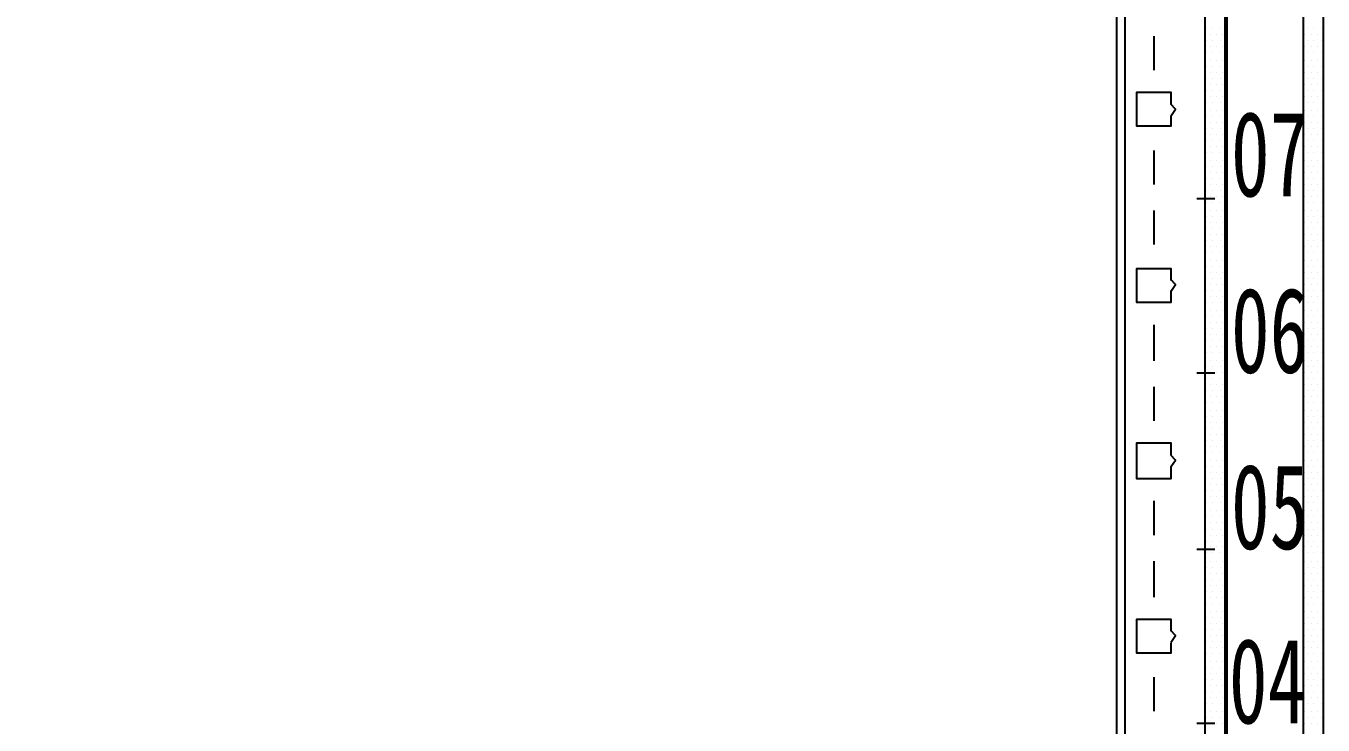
# Model space of a CAD drawing. Header units: metres. Extents: x 17 to 1264, y 17 to 859.
# Drawn here: x 401.2 to 494.5, y 182.6 to 232.9 of the extents above; entities that cross this region are included whole.
import ezdxf

# ---------------------------------------------------------------- set-up
doc = ezdxf.new("R2010")
doc.units = ezdxf.units.M
for name, color, linetype in [('LINES', 7, 'Continuous'), ('POLYLINES', 4, 'Continuous'), ('RECTS', 7, 'Continuous'), ('TEXTS', 3, 'Continuous')]:
    doc.layers.add(name, color=color, linetype=linetype)

msp = doc.modelspace()

# ---------------------------------------------------------------- linework, layer by layer
at = {"layer": 'LINES'}
for p, q in [((479.66, 144.86), (479.66, 740.16)), ((486.14, 232.7), (486.14, 232.7)), ((486.43, 232.27), (486.43, 232.27)), ((486.57, 232.7), (486.57, 232.7)), ((486.86, 232.27), (486.86, 232.27)), ((487.15, 232.7), (487.15, 232.7)), ((487.29, 232.27), (487.29, 232.27)), ((493.19, 232.27), (493.19, 232.27)), ((493.34, 232.7), (493.34, 232.7)), ((493.63, 232.27), (493.63, 232.27)), ((493.77, 232.7), (493.77, 232.7)), ((494.06, 232.27), (494.06, 232.27)), ((494.35, 232.7), (494.35, 232.7)), ((482.32, 232.13), (482.32, 229.68)), ((486.14, 231.84), (486.14, 231.84)), ((486.43, 231.41), (486.43, 231.41)), ((486.57, 231.84), (486.57, 231.84)), ((486.86, 231.41), (486.86, 231.41)), ((487.15, 231.84), (487.15, 231.84)), ((487.29, 231.41), (487.29, 231.41)), ((493.19, 231.41), (493.19, 231.41)), ((493.34, 231.84), (493.34, 231.84)), ((493.63, 231.41), (493.63, 231.41)), ((493.77, 231.84), (493.77, 231.84)), ((494.06, 231.41), (494.06, 231.41)), ((494.35, 231.84), (494.35, 231.84)), ((486.14, 230.98), (486.14, 230.98)), ((486.43, 230.4), (486.43, 230.4)), ((486.57, 230.98), (486.57, 230.98)), ((486.86, 230.4), (486.86, 230.4)), ((487.15, 230.98), (487.15, 230.98)), ((487.29, 230.4), (487.29, 230.4)), ((493.19, 230.4), (493.19, 230.4)), ((493.34, 230.98), (493.34, 230.98)), ((493.63, 230.4), (493.63, 230.4)), ((493.77, 230.98), (493.77, 230.98)), ((494.06, 230.4), (494.06, 230.4)), ((494.35, 230.98), (494.35, 230.98)), ((486.14, 229.97), (486.14, 229.97)), ((486.43, 229.54), (486.43, 229.54)), ((486.57, 229.97), (486.57, 229.97)), ((486.86, 229.54), (486.86, 229.54)), ((487.15, 229.97), (487.15, 229.97)), ((487.29, 229.54), (487.29, 229.54)), ((493.19, 229.54), (493.19, 229.54)), ((493.34, 229.97), (493.34, 229.97)), ((493.63, 229.54), (493.63, 229.54)), ((493.77, 229.97), (493.77, 229.97)), ((494.06, 229.54), (494.06, 229.54)), ((494.35, 229.97), (494.35, 229.97)), ((486.14, 229.1), (486.14, 229.1)), ((486.43, 228.67), (486.43, 228.67)), ((486.57, 229.1), (486.57, 229.1)), ((486.86, 228.67), (486.86, 228.67)), ((487.15, 229.1), (487.15, 229.1)), ((487.29, 228.67), (487.29, 228.67)), ((493.19, 228.67), (493.19, 228.67)), ((493.34, 229.1), (493.34, 229.1)), ((493.63, 228.67), (493.63, 228.67)), ((493.77, 229.1), (493.77, 229.1)), ((494.06, 228.67), (494.06, 228.67)), ((494.35, 229.1), (494.35, 229.1)), ((486.14, 228.24), (486.14, 228.24)), ((486.43, 227.81), (486.43, 227.81)), ((486.57, 228.24), (486.57, 228.24)), ((486.86, 227.81), (486.86, 227.81)), ((487.15, 228.24), (487.15, 228.24)), ((487.29, 227.81), (487.29, 227.81)), ((493.19, 227.81), (493.19, 227.81)), ((493.34, 228.24), (493.34, 228.24)), ((493.63, 227.81), (493.63, 227.81)), ((493.77, 228.24), (493.77, 228.24)), ((494.06, 227.81), (494.06, 227.81)), ((494.35, 228.24), (494.35, 228.24)), ((486.14, 227.38), (486.14, 227.38)), ((486.43, 226.8), (486.43, 226.8)), ((486.57, 227.38), (486.57, 227.38)), ((486.86, 226.8), (486.86, 226.8)), ((487.15, 227.38), (487.15, 227.38)), ((487.29, 226.8), (487.29, 226.8)), ((493.19, 226.8), (493.19, 226.8)), ((493.34, 227.38), (493.34, 227.38)), ((493.63, 226.8), (493.63, 226.8)), ((493.77, 227.38), (493.77, 227.38)), ((494.06, 226.8), (494.06, 226.8)), ((494.35, 227.38), (494.35, 227.38)), ((486.14, 226.37), (486.14, 226.37)), ((486.43, 225.94), (486.43, 225.94)), ((486.57, 226.37), (486.57, 226.37)), ((486.86, 225.94), (486.86, 225.94)), ((487.15, 226.37), (487.15, 226.37)), ((487.29, 225.94), (487.29, 225.94)), ((493.19, 225.94), (493.19, 225.94)), ((493.34, 226.37), (493.34, 226.37)), ((493.63, 225.94), (493.63, 225.94)), ((493.77, 226.37), (493.77, 226.37)), ((494.06, 225.94), (494.06, 225.94)), ((494.35, 226.37), (494.35, 226.37)), ((486.14, 225.5), (486.14, 225.5)), ((486.43, 225.07), (486.43, 225.07)), ((486.57, 225.5), (486.57, 225.5)), ((486.86, 225.07), (486.86, 225.07)), ((487.15, 225.5), (487.15, 225.5)), ((487.29, 225.07), (487.29, 225.07)), ((493.19, 225.07), (493.19, 225.07)), ((493.34, 225.5), (493.34, 225.5)), ((493.63, 225.07), (493.63, 225.07)), ((493.77, 225.5), (493.77, 225.5)), ((494.06, 225.07), (494.06, 225.07)), ((494.35, 225.5), (494.35, 225.5)), ((482.32, 223.92), (482.32, 221.47)), ((486.14, 224.64), (486.14, 224.64)), ((486.14, 223.78), (486.14, 223.78)), ((486.43, 224.21), (486.43, 224.21)), ((486.57, 224.64), (486.57, 224.64)), ((486.57, 223.78), (486.57, 223.78)), ((486.86, 224.21), (486.86, 224.21)), ((487.15, 224.64), (487.15, 224.64)), ((487.15, 223.78), (487.15, 223.78)), ((487.29, 224.21), (487.29, 224.21)), ((493.19, 224.21), (493.19, 224.21)), ((493.34, 224.64), (493.34, 224.64)), ((493.34, 223.78), (493.34, 223.78)), ((493.63, 224.21), (493.63, 224.21)), ((493.77, 224.64), (493.77, 224.64)), ((493.77, 223.78), (493.77, 223.78)), ((494.06, 224.21), (494.06, 224.21)), ((494.35, 224.64), (494.35, 224.64)), ((494.35, 223.78), (494.35, 223.78)), ((486.43, 223.2), (486.43, 223.2)), ((486.86, 223.2), (486.86, 223.2)), ((487.29, 223.2), (487.29, 223.2)), ((493.19, 223.2), (493.19, 223.2)), ((493.63, 223.2), (493.63, 223.2)), ((494.06, 223.2), (494.06, 223.2)), ((486.14, 222.77), (486.14, 222.77)), ((486.43, 222.34), (486.43, 222.34)), ((486.57, 222.77), (486.57, 222.77)), ((486.86, 222.34), (486.86, 222.34)), ((487.15, 222.77), (487.15, 222.77)), ((487.29, 222.34), (487.29, 222.34)), ((493.19, 222.34), (493.19, 222.34)), ((493.34, 222.77), (493.34, 222.77)), ((493.63, 222.34), (493.63, 222.34)), ((493.77, 222.77), (493.77, 222.77)), ((494.06, 222.34), (494.06, 222.34)), ((494.35, 222.77), (494.35, 222.77)), ((486.14, 221.9), (486.14, 221.9)), ((486.14, 221.04), (486.14, 221.04)), ((486.43, 221.47), (486.43, 221.47)), ((486.57, 221.9), (486.57, 221.9)), ((486.57, 221.04), (486.57, 221.04)), ((486.86, 221.47), (486.86, 221.47)), ((487.15, 221.9), (487.15, 221.9)), ((487.15, 221.04), (487.15, 221.04)), ((487.29, 221.47), (487.29, 221.47)), ((493.19, 221.47), (493.19, 221.47)), ((493.34, 221.9), (493.34, 221.9)), ((493.34, 221.04), (493.34, 221.04)), ((493.63, 221.47), (493.63, 221.47)), ((493.77, 221.9), (493.77, 221.9)), ((493.77, 221.04), (493.77, 221.04)), ((494.06, 221.47), (494.06, 221.47)), ((494.35, 221.9), (494.35, 221.9)), ((494.35, 221.04), (494.35, 221.04)), ((485.42, 220.46), (486.71, 220.46)), ((486.14, 220.18), (486.14, 220.18)), ((486.43, 220.61), (486.43, 220.61)), ((486.57, 220.18), (486.57, 220.18)), ((486.86, 220.61), (486.86, 220.61)), ((487.15, 220.18), (487.15, 220.18)), ((487.29, 220.61), (487.29, 220.61)), ((493.19, 220.61), (493.19, 220.61)), ((493.34, 220.18), (493.34, 220.18)), ((493.63, 220.61), (493.63, 220.61)), ((493.77, 220.18), (493.77, 220.18)), ((494.06, 220.61), (494.06, 220.61)), ((494.35, 220.18), (494.35, 220.18)), ((482.32, 219.6), (482.32, 217.15)), ((486.14, 219.17), (486.14, 219.17)), ((486.43, 219.6), (486.43, 219.6)), ((486.57, 219.17), (486.57, 219.17)), ((486.86, 219.6), (486.86, 219.6)), ((487.15, 219.17), (487.15, 219.17)), ((487.29, 219.6), (487.29, 219.6)), ((493.19, 219.6), (493.19, 219.6)), ((493.34, 219.17), (493.34, 219.17)), ((493.63, 219.6), (493.63, 219.6)), ((493.77, 219.17), (493.77, 219.17)), ((494.06, 219.6), (494.06, 219.6)), ((494.35, 219.17), (494.35, 219.17)), ((486.14, 218.3), (486.14, 218.3)), ((486.43, 218.74), (486.43, 218.74)), ((486.57, 218.3), (486.57, 218.3)), ((486.86, 218.74), (486.86, 218.74)), ((487.15, 218.3), (487.15, 218.3)), ((487.29, 218.74), (487.29, 218.74)), ((493.19, 218.74), (493.19, 218.74)), ((493.34, 218.3), (493.34, 218.3)), ((493.63, 218.74), (493.63, 218.74)), ((493.77, 218.3), (493.77, 218.3)), ((494.06, 218.74), (494.06, 218.74)), ((494.35, 218.3), (494.35, 218.3)), ((486.14, 217.44), (486.14, 217.44)), ((486.43, 217.87), (486.43, 217.87)), ((486.57, 217.44), (486.57, 217.44)), ((486.86, 217.87), (486.86, 217.87)), ((487.15, 217.44), (487.15, 217.44)), ((487.29, 217.87), (487.29, 217.87)), ((493.19, 217.87), (493.19, 217.87)), ((493.34, 217.44), (493.34, 217.44)), ((493.63, 217.87), (493.63, 217.87)), ((493.77, 217.44), (493.77, 217.44)), ((494.06, 217.87), (494.06, 217.87)), ((494.35, 217.44), (494.35, 217.44)), ((486.14, 216.58), (486.14, 216.58)), ((486.43, 217.01), (486.43, 217.01)), ((486.57, 216.58), (486.57, 216.58)), ((486.86, 217.01), (486.86, 217.01)), ((487.15, 216.58), (487.15, 216.58)), ((487.29, 217.01), (487.29, 217.01)), ((493.19, 217.01), (493.19, 217.01)), ((493.34, 216.58), (493.34, 216.58)), ((493.63, 217.01), (493.63, 217.01)), ((493.77, 216.58), (493.77, 216.58)), ((494.06, 217.01), (494.06, 217.01)), ((494.35, 216.58), (494.35, 216.58)), ((486.14, 215.57), (486.14, 215.57)), ((486.43, 216), (486.43, 216)), ((486.57, 215.57), (486.57, 215.57)), ((486.86, 216), (486.86, 216)), ((487.15, 215.57), (487.15, 215.57)), ((487.29, 216), (487.29, 216)), ((493.19, 216), (493.19, 216)), ((493.34, 215.57), (493.34, 215.57)), ((493.63, 216), (493.63, 216)), ((493.77, 215.57), (493.77, 215.57)), ((494.06, 216), (494.06, 216)), ((494.35, 215.57), (494.35, 215.57)), ((486.14, 214.7), (486.14, 214.7)), ((486.43, 215.14), (486.43, 215.14)), ((486.57, 214.7), (486.57, 214.7)), ((486.86, 215.14), (486.86, 215.14)), ((487.15, 214.7), (487.15, 214.7)), ((487.29, 215.14), (487.29, 215.14)), ((493.19, 215.14), (493.19, 215.14)), ((493.34, 214.7), (493.34, 214.7)), ((493.63, 215.14), (493.63, 215.14)), ((493.77, 214.7), (493.77, 214.7)), ((494.06, 215.14), (494.06, 215.14)), ((494.35, 214.7), (494.35, 214.7)), ((486.14, 213.84), (486.14, 213.84)), ((486.43, 214.27), (486.43, 214.27)), ((486.57, 213.84), (486.57, 213.84)), ((486.86, 214.27), (486.86, 214.27)), ((487.15, 213.84), (487.15, 213.84)), ((487.29, 214.27), (487.29, 214.27)), ((493.19, 214.27), (493.19, 214.27)), ((493.34, 213.84), (493.34, 213.84)), ((493.63, 214.27), (493.63, 214.27)), ((493.77, 213.84), (493.77, 213.84)), ((494.06, 214.27), (494.06, 214.27)), ((494.35, 213.84), (494.35, 213.84)), ((486.14, 212.98), (486.14, 212.98)), ((486.43, 213.41), (486.43, 213.41)), ((486.57, 212.98), (486.57, 212.98)), ((486.86, 213.41), (486.86, 213.41)), ((487.15, 212.98), (487.15, 212.98)), ((487.29, 213.41), (487.29, 213.41)), ((493.19, 213.41), (493.19, 213.41)), ((493.34, 212.98), (493.34, 212.98)), ((493.63, 213.41), (493.63, 213.41)), ((493.77, 212.98), (493.77, 212.98)), ((494.06, 213.41), (494.06, 213.41)), ((494.35, 212.98), (494.35, 212.98)), ((486.14, 211.97), (486.14, 211.97)), ((486.43, 212.4), (486.43, 212.4)), ((486.57, 211.97), (486.57, 211.97)), ((486.86, 212.4), (486.86, 212.4)), ((487.15, 211.97), (487.15, 211.97)), ((487.29, 212.4), (487.29, 212.4)), ((493.19, 212.4), (493.19, 212.4)), ((493.34, 211.97), (493.34, 211.97)), ((493.63, 212.4), (493.63, 212.4)), ((493.77, 211.97), (493.77, 211.97)), ((494.06, 212.4), (494.06, 212.4)), ((494.35, 211.97), (494.35, 211.97)), ((482.32, 211.39), (482.32, 208.8)), ((486.14, 211.1), (486.14, 211.1)), ((486.43, 211.54), (486.43, 211.54)), ((486.57, 211.1), (486.57, 211.1)), ((486.86, 211.54), (486.86, 211.54)), ((487.15, 211.1), (487.15, 211.1)), ((487.29, 211.54), (487.29, 211.54)), ((493.19, 211.54), (493.19, 211.54)), ((493.34, 211.1), (493.34, 211.1)), ((493.63, 211.54), (493.63, 211.54)), ((493.77, 211.1), (493.77, 211.1)), ((494.06, 211.54), (494.06, 211.54)), ((494.35, 211.1), (494.35, 211.1)), ((486.14, 210.24), (486.14, 210.24)), ((486.43, 210.67), (486.43, 210.67)), ((486.43, 209.81), (486.43, 209.81)), ((486.57, 210.24), (486.57, 210.24)), ((486.86, 210.67), (486.86, 210.67)), ((486.86, 209.81), (486.86, 209.81)), ((487.15, 210.24), (487.15, 210.24)), ((487.29, 210.67), (487.29, 210.67)), ((487.29, 209.81), (487.29, 209.81)), ((493.19, 210.67), (493.19, 210.67)), ((493.19, 209.81), (493.19, 209.81)), ((493.34, 210.24), (493.34, 210.24)), ((493.63, 210.67), (493.63, 210.67)), ((493.63, 209.81), (493.63, 209.81)), ((493.77, 210.24), (493.77, 210.24)), ((494.06, 210.67), (494.06, 210.67)), ((494.06, 209.81), (494.06, 209.81)), ((494.35, 210.24), (494.35, 210.24)), ((486.14, 209.38), (486.14, 209.38)), ((486.57, 209.38), (486.57, 209.38)), ((487.15, 209.38), (487.15, 209.38)), ((493.34, 209.38), (493.34, 209.38)), ((493.77, 209.38), (493.77, 209.38)), ((494.35, 209.38), (494.35, 209.38)), ((485.42, 207.94), (486.71, 207.94)), ((486.14, 208.37), (486.14, 208.37)), ((486.43, 208.8), (486.43, 208.8)), ((486.43, 207.94), (486.43, 207.94)), ((486.57, 208.37), (486.57, 208.37)), ((486.86, 208.8), (486.86, 208.8)), ((486.86, 207.94), (486.86, 207.94)), ((487.15, 208.37), (487.15, 208.37)), ((487.29, 208.8), (487.29, 208.8)), ((487.29, 207.94), (487.29, 207.94)), ((493.19, 208.8), (493.19, 208.8)), ((493.19, 207.94), (493.19, 207.94)), ((493.34, 208.37), (493.34, 208.37)), ((493.63, 208.8), (493.63, 208.8)), ((493.63, 207.94), (493.63, 207.94)), ((493.77, 208.37), (493.77, 208.37)), ((494.06, 208.8), (494.06, 208.8)), ((494.06, 207.94), (494.06, 207.94)), ((494.35, 208.37), (494.35, 208.37)), ((486.14, 207.5), (486.14, 207.5)), ((486.43, 207.07), (486.43, 207.07)), ((486.57, 207.5), (486.57, 207.5)), ((486.86, 207.07), (486.86, 207.07)), ((487.15, 207.5), (487.15, 207.5)), ((487.29, 207.07), (487.29, 207.07)), ((493.19, 207.07), (493.19, 207.07)), ((493.34, 207.5), (493.34, 207.5)), ((493.63, 207.07), (493.63, 207.07)), ((493.77, 207.5), (493.77, 207.5)), ((494.06, 207.07), (494.06, 207.07)), ((494.35, 207.5), (494.35, 207.5)), ((482.32, 206.93), (482.32, 204.48)), ((486.14, 206.64), (486.14, 206.64)), ((486.43, 206.21), (486.43, 206.21)), ((486.57, 206.64), (486.57, 206.64)), ((486.86, 206.21), (486.86, 206.21)), ((487.15, 206.64), (487.15, 206.64)), ((487.29, 206.21), (487.29, 206.21)), ((493.19, 206.21), (493.19, 206.21)), ((493.34, 206.64), (493.34, 206.64)), ((493.63, 206.21), (493.63, 206.21)), ((493.77, 206.64), (493.77, 206.64)), ((494.06, 206.21), (494.06, 206.21)), ((494.35, 206.64), (494.35, 206.64)), ((486.14, 205.78), (486.14, 205.78)), ((486.43, 205.2), (486.43, 205.2)), ((486.57, 205.78), (486.57, 205.78)), ((486.86, 205.2), (486.86, 205.2)), ((487.15, 205.78), (487.15, 205.78)), ((487.29, 205.2), (487.29, 205.2)), ((493.19, 205.2), (493.19, 205.2)), ((493.34, 205.78), (493.34, 205.78)), ((493.63, 205.2), (493.63, 205.2)), ((493.77, 205.78), (493.77, 205.78)), ((494.06, 205.2), (494.06, 205.2)), ((494.35, 205.78), (494.35, 205.78)), ((486.14, 204.77), (486.14, 204.77)), ((486.43, 204.34), (486.43, 204.34)), ((486.57, 204.77), (486.57, 204.77)), ((486.86, 204.34), (486.86, 204.34)), ((487.15, 204.77), (487.15, 204.77)), ((487.29, 204.34), (487.29, 204.34)), ((493.19, 204.34), (493.19, 204.34)), ((493.34, 204.77), (493.34, 204.77)), ((493.63, 204.34), (493.63, 204.34)), ((493.77, 204.77), (493.77, 204.77)), ((494.06, 204.34), (494.06, 204.34)), ((494.35, 204.77), (494.35, 204.77)), ((486.14, 203.9), (486.14, 203.9)), ((486.43, 203.47), (486.43, 203.47)), ((486.57, 203.9), (486.57, 203.9)), ((486.86, 203.47), (486.86, 203.47)), ((487.15, 203.9), (487.15, 203.9)), ((487.29, 203.47), (487.29, 203.47)), ((493.19, 203.47), (493.19, 203.47)), ((493.34, 203.9), (493.34, 203.9)), ((493.63, 203.47), (493.63, 203.47)), ((493.77, 203.9), (493.77, 203.9)), ((494.06, 203.47), (494.06, 203.47)), ((494.35, 203.9), (494.35, 203.9)), ((486.14, 203.04), (486.14, 203.04)), ((486.43, 202.61), (486.43, 202.61)), ((486.57, 203.04), (486.57, 203.04)), ((486.86, 202.61), (486.86, 202.61)), ((487.15, 203.04), (487.15, 203.04)), ((487.29, 202.61), (487.29, 202.61)), ((493.19, 202.61), (493.19, 202.61)), ((493.34, 203.04), (493.34, 203.04)), ((493.63, 202.61), (493.63, 202.61)), ((493.77, 203.04), (493.77, 203.04)), ((494.06, 202.61), (494.06, 202.61)), ((494.35, 203.04), (494.35, 203.04)), ((486.14, 202.18), (486.14, 202.18)), ((486.43, 201.6), (486.43, 201.6)), ((486.57, 202.18), (486.57, 202.18)), ((486.86, 201.6), (486.86, 201.6)), ((487.15, 202.18), (487.15, 202.18)), ((487.29, 201.6), (487.29, 201.6)), ((493.19, 201.6), (493.19, 201.6)), ((493.34, 202.18), (493.34, 202.18)), ((493.63, 201.6), (493.63, 201.6)), ((493.77, 202.18), (493.77, 202.18)), ((494.06, 201.6), (494.06, 201.6)), ((494.35, 202.18), (494.35, 202.18)), ((486.14, 201.17), (486.14, 201.17)), ((486.43, 200.74), (486.43, 200.74)), ((486.57, 201.17), (486.57, 201.17)), ((486.86, 200.74), (486.86, 200.74)), ((487.15, 201.17), (487.15, 201.17)), ((487.29, 200.74), (487.29, 200.74)), ((493.19, 200.74), (493.19, 200.74)), ((493.34, 201.17), (493.34, 201.17)), ((493.63, 200.74), (493.63, 200.74)), ((493.77, 201.17), (493.77, 201.17)), ((494.06, 200.74), (494.06, 200.74)), ((494.35, 201.17), (494.35, 201.17)), ((486.14, 200.3), (486.14, 200.3)), ((486.43, 199.87), (486.43, 199.87)), ((486.57, 200.3), (486.57, 200.3)), ((486.86, 199.87), (486.86, 199.87)), ((487.15, 200.3), (487.15, 200.3)), ((487.29, 199.87), (487.29, 199.87)), ((493.19, 199.87), (493.19, 199.87)), ((493.34, 200.3), (493.34, 200.3)), ((493.63, 199.87), (493.63, 199.87)), ((493.77, 200.3), (493.77, 200.3)), ((494.06, 199.87), (494.06, 199.87)), ((494.35, 200.3), (494.35, 200.3)), ((482.32, 198.72), (482.32, 196.27)), ((486.14, 199.44), (486.14, 199.44)), ((486.43, 199.01), (486.43, 199.01)), ((486.57, 199.44), (486.57, 199.44)), ((486.86, 199.01), (486.86, 199.01)), ((487.15, 199.44), (487.15, 199.44)), ((487.29, 199.01), (487.29, 199.01)), ((493.19, 199.01), (493.19, 199.01)), ((493.34, 199.44), (493.34, 199.44)), ((493.63, 199.01), (493.63, 199.01)), ((493.77, 199.44), (493.77, 199.44)), ((494.06, 199.01), (494.06, 199.01)), ((494.35, 199.44), (494.35, 199.44)), ((486.14, 198.58), (486.14, 198.58)), ((486.43, 198), (486.43, 198)), ((486.57, 198.58), (486.57, 198.58)), ((486.86, 198), (486.86, 198)), ((487.15, 198.58), (487.15, 198.58)), ((487.29, 198), (487.29, 198)), ((493.19, 198), (493.19, 198)), ((493.34, 198.58), (493.34, 198.58)), ((493.63, 198), (493.63, 198)), ((493.77, 198.58), (493.77, 198.58)), ((494.06, 198), (494.06, 198)), ((494.35, 198.58), (494.35, 198.58)), ((486.14, 197.57), (486.14, 197.57)), ((486.43, 197.14), (486.43, 197.14)), ((486.57, 197.57), (486.57, 197.57)), ((486.86, 197.14), (486.86, 197.14)), ((487.15, 197.57), (487.15, 197.57)), ((487.29, 197.14), (487.29, 197.14)), ((493.19, 197.14), (493.19, 197.14)), ((493.34, 197.57), (493.34, 197.57)), ((493.63, 197.14), (493.63, 197.14)), ((493.77, 197.57), (493.77, 197.57)), ((494.06, 197.14), (494.06, 197.14)), ((494.35, 197.57), (494.35, 197.57)), ((486.14, 196.7), (486.14, 196.7)), ((486.14, 195.84), (486.14, 195.84)), ((486.43, 196.27), (486.43, 196.27)), ((486.57, 196.7), (486.57, 196.7)), ((486.57, 195.84), (486.57, 195.84)), ((486.86, 196.27), (486.86, 196.27)), ((487.15, 196.7), (487.15, 196.7)), ((487.15, 195.84), (487.15, 195.84)), ((487.29, 196.27), (487.29, 196.27)), ((493.19, 196.27), (493.19, 196.27)), ((493.34, 196.7), (493.34, 196.7)), ((493.34, 195.84), (493.34, 195.84)), ((493.63, 196.27), (493.63, 196.27)), ((493.77, 196.7), (493.77, 196.7)), ((493.77, 195.84), (493.77, 195.84)), ((494.06, 196.27), (494.06, 196.27)), ((494.35, 196.7), (494.35, 196.7)), ((494.35, 195.84), (494.35, 195.84)), ((485.42, 195.26), (486.71, 195.26)), ((486.14, 194.98), (486.14, 194.98)), ((486.43, 195.41), (486.43, 195.41)), ((486.57, 194.98), (486.57, 194.98)), ((486.86, 195.41), (486.86, 195.41)), ((487.15, 194.98), (487.15, 194.98)), ((487.29, 195.41), (487.29, 195.41)), ((493.19, 195.41), (493.19, 195.41)), ((493.34, 194.98), (493.34, 194.98)), ((493.63, 195.41), (493.63, 195.41)), ((493.77, 194.98), (493.77, 194.98)), ((494.06, 195.41), (494.06, 195.41)), ((494.35, 194.98), (494.35, 194.98)), ((482.32, 194.4), (482.32, 191.81)), ((486.14, 193.97), (486.14, 193.97)), ((486.43, 194.4), (486.43, 194.4)), ((486.57, 193.97), (486.57, 193.97)), ((486.86, 194.4), (486.86, 194.4)), ((487.15, 193.97), (487.15, 193.97)), ((487.29, 194.4), (487.29, 194.4)), ((493.19, 194.4), (493.19, 194.4)), ((493.34, 193.97), (493.34, 193.97)), ((493.63, 194.4), (493.63, 194.4)), ((493.77, 193.97), (493.77, 193.97)), ((494.06, 194.4), (494.06, 194.4)), ((494.35, 193.97), (494.35, 193.97)), ((486.14, 193.1), (486.14, 193.1)), ((486.43, 193.54), (486.43, 193.54)), ((486.57, 193.1), (486.57, 193.1)), ((486.86, 193.54), (486.86, 193.54)), ((487.15, 193.1), (487.15, 193.1)), ((487.29, 193.54), (487.29, 193.54)), ((493.19, 193.54), (493.19, 193.54)), ((493.34, 193.1), (493.34, 193.1)), ((493.63, 193.54), (493.63, 193.54)), ((493.77, 193.1), (493.77, 193.1)), ((494.06, 193.54), (494.06, 193.54)), ((494.35, 193.1), (494.35, 193.1)), ((486.14, 192.24), (486.14, 192.24)), ((486.43, 192.67), (486.43, 192.67)), ((486.57, 192.24), (486.57, 192.24)), ((486.86, 192.67), (486.86, 192.67)), ((487.15, 192.24), (487.15, 192.24)), ((487.29, 192.67), (487.29, 192.67)), ((493.19, 192.67), (493.19, 192.67)), ((493.34, 192.24), (493.34, 192.24)), ((493.63, 192.67), (493.63, 192.67)), ((493.77, 192.24), (493.77, 192.24)), ((494.06, 192.67), (494.06, 192.67)), ((494.35, 192.24), (494.35, 192.24)), ((486.14, 191.38), (486.14, 191.38)), ((486.43, 191.81), (486.43, 191.81)), ((486.57, 191.38), (486.57, 191.38)), ((486.86, 191.81), (486.86, 191.81)), ((487.15, 191.38), (487.15, 191.38)), ((487.29, 191.81), (487.29, 191.81)), ((493.19, 191.81), (493.19, 191.81)), ((493.34, 191.38), (493.34, 191.38)), ((493.63, 191.81), (493.63, 191.81)), ((493.77, 191.38), (493.77, 191.38)), ((494.06, 191.81), (494.06, 191.81)), ((494.35, 191.38), (494.35, 191.38)), ((486.14, 190.37), (486.14, 190.37)), ((486.43, 190.8), (486.43, 190.8)), ((486.57, 190.37), (486.57, 190.37)), ((486.86, 190.8), (486.86, 190.8)), ((487.15, 190.37), (487.15, 190.37)), ((487.29, 190.8), (487.29, 190.8)), ((493.19, 190.8), (493.19, 190.8)), ((493.34, 190.37), (493.34, 190.37)), ((493.63, 190.8), (493.63, 190.8)), ((493.77, 190.37), (493.77, 190.37)), ((494.06, 190.8), (494.06, 190.8)), ((494.35, 190.37), (494.35, 190.37)), ((486.14, 189.5), (486.14, 189.5)), ((486.43, 189.94), (486.43, 189.94)), ((486.57, 189.5), (486.57, 189.5)), ((486.86, 189.94), (486.86, 189.94)), ((487.15, 189.5), (487.15, 189.5)), ((487.29, 189.94), (487.29, 189.94)), ((493.19, 189.94), (493.19, 189.94)), ((493.34, 189.5), (493.34, 189.5)), ((493.63, 189.94), (493.63, 189.94)), ((493.77, 189.5), (493.77, 189.5)), ((494.06, 189.94), (494.06, 189.94)), ((494.35, 189.5), (494.35, 189.5)), ((486.14, 188.64), (486.14, 188.64)), ((486.43, 189.07), (486.43, 189.07)), ((486.57, 188.64), (486.57, 188.64)), ((486.86, 189.07), (486.86, 189.07)), ((487.15, 188.64), (487.15, 188.64)), ((487.29, 189.07), (487.29, 189.07)), ((493.19, 189.07), (493.19, 189.07)), ((493.34, 188.64), (493.34, 188.64)), ((493.63, 189.07), (493.63, 189.07)), ((493.77, 188.64), (493.77, 188.64)), ((494.06, 189.07), (494.06, 189.07)), ((494.35, 188.64), (494.35, 188.64)), ((486.14, 187.78), (486.14, 187.78)), ((486.43, 188.21), (486.43, 188.21)), ((486.57, 187.78), (486.57, 187.78)), ((486.86, 188.21), (486.86, 188.21)), ((487.15, 187.78), (487.15, 187.78)), ((487.29, 188.21), (487.29, 188.21)), ((493.19, 188.21), (493.19, 188.21)), ((493.34, 187.78), (493.34, 187.78)), ((493.63, 188.21), (493.63, 188.21)), ((493.77, 187.78), (493.77, 187.78)), ((494.06, 188.21), (494.06, 188.21)), ((494.35, 187.78), (494.35, 187.78)), ((486.14, 186.77), (486.14, 186.77)), ((486.43, 187.2), (486.43, 187.2)), ((486.57, 186.77), (486.57, 186.77)), ((486.86, 187.2), (486.86, 187.2)), ((487.15, 186.77), (487.15, 186.77)), ((487.29, 187.2), (487.29, 187.2)), ((493.19, 187.2), (493.19, 187.2)), ((493.34, 186.77), (493.34, 186.77)), ((493.63, 187.2), (493.63, 187.2)), ((493.77, 186.77), (493.77, 186.77)), ((494.06, 187.2), (494.06, 187.2)), ((494.35, 186.77), (494.35, 186.77)), ((482.32, 186.05), (482.32, 183.6)), ((486.14, 185.9), (486.14, 185.9)), ((486.43, 186.34), (486.43, 186.34)), ((486.57, 185.9), (486.57, 185.9)), ((486.86, 186.34), (486.86, 186.34)), ((487.15, 185.9), (487.15, 185.9)), ((487.29, 186.34), (487.29, 186.34)), ((493.19, 186.34), (493.19, 186.34)), ((493.34, 185.9), (493.34, 185.9)), ((493.63, 186.34), (493.63, 186.34)), ((493.77, 185.9), (493.77, 185.9)), ((494.06, 186.34), (494.06, 186.34)), ((494.35, 185.9), (494.35, 185.9)), ((486.14, 185.04), (486.14, 185.04)), ((486.43, 185.47), (486.43, 185.47)), ((486.57, 185.04), (486.57, 185.04)), ((486.86, 185.47), (486.86, 185.47)), ((487.15, 185.04), (487.15, 185.04)), ((487.29, 185.47), (487.29, 185.47)), ((493.19, 185.47), (493.19, 185.47)), ((493.34, 185.04), (493.34, 185.04)), ((493.63, 185.47), (493.63, 185.47)), ((493.77, 185.04), (493.77, 185.04)), ((494.06, 185.47), (494.06, 185.47)), ((494.35, 185.04), (494.35, 185.04)), ((486.14, 184.18), (486.14, 184.18)), ((486.43, 184.61), (486.43, 184.61)), ((486.57, 184.18), (486.57, 184.18)), ((486.86, 184.61), (486.86, 184.61)), ((487.15, 184.18), (487.15, 184.18)), ((487.29, 184.61), (487.29, 184.61)), ((493.19, 184.61), (493.19, 184.61)), ((493.34, 184.18), (493.34, 184.18)), ((493.63, 184.61), (493.63, 184.61)), ((493.77, 184.18), (493.77, 184.18)), ((494.06, 184.61), (494.06, 184.61)), ((494.35, 184.18), (494.35, 184.18)), ((486.14, 183.17), (486.14, 183.17)), ((486.43, 183.6), (486.43, 183.6)), ((486.57, 183.17), (486.57, 183.17)), ((486.86, 183.6), (486.86, 183.6)), ((487.15, 183.17), (487.15, 183.17)), ((487.29, 183.6), (487.29, 183.6)), ((493.19, 183.6), (493.19, 183.6)), ((493.34, 183.17), (493.34, 183.17)), ((493.63, 183.6), (493.63, 183.6)), ((493.77, 183.17), (493.77, 183.17)), ((494.06, 183.6), (494.06, 183.6)), ((494.35, 183.17), (494.35, 183.17)), ((485.42, 182.74), (486.71, 182.74)), ((486.43, 182.74), (486.43, 182.74)), ((486.86, 182.74), (486.86, 182.74)), ((487.29, 182.74), (487.29, 182.74)), ((493.19, 182.74), (493.19, 182.74)), ((493.63, 182.74), (493.63, 182.74)), ((494.06, 182.74), (494.06, 182.74))]:
    msp.add_line(p, q, dxfattribs=at)
at = {"layer": 'POLYLINES'}
for points in [[(487.58, 741.74), (487.58, 598.18), (487.58, 144.86)], [(487.58, 741.74), (487.58, 598.18), (487.58, 144.86)], [(480.23, 722.88), (480.23, 583.92), (480.23, 144.86)], [(483.55, 226.37), (483.55, 225.65), (481.1, 225.65), (481.1, 228.1), (483.55, 228.1), (483.55, 227.23)], [(483.54, 226.39), (483.89, 226.89), (483.54, 227.24)], [(483.55, 213.84), (483.55, 212.98), (481.1, 212.98), (481.1, 215.42), (483.55, 215.42), (483.55, 214.56)], [(483.54, 213.78), (483.89, 214.27), (483.54, 214.63)], [(483.55, 201.17), (483.55, 200.3), (481.1, 200.3), (481.1, 202.9), (483.55, 202.9), (483.55, 202.03)], [(483.54, 201.17), (483.89, 201.66), (483.54, 202.01)], [(483.55, 188.5), (483.55, 187.78), (481.1, 187.78), (481.1, 190.22), (483.55, 190.22), (483.55, 189.36)], [(483.54, 188.55), (483.89, 189.05), (483.54, 189.4)]]:
    msp.add_lwpolyline(points, dxfattribs=at)
at = {"layer": 'RECTS'}
for points in [[(324.43, 756), (494.49, 756), (494.49, 132.34), (324.43, 132.34)], [(325.87, 754.56), (493.05, 754.56), (493.05, 133.78), (325.87, 133.78)], [(331.48, 741.74), (487.43, 741.74), (487.43, 143.42), (331.48, 143.42)], [(332.92, 740.16), (485.99, 740.16), (485.99, 144.86), (332.92, 144.86)]]:
    msp.add_lwpolyline(points, dxfattribs=at)

# ---------------------------------------------------------------- texts
at = {"layer": 'TEXTS', "width": 0.666667}
for s, p in [('07', (487.87, 220.61)), ('06', (487.87, 207.93)), ('05', (487.87, 195.26)), ('04', (487.72, 182.73))]:
    msp.add_text(s, height=6.13, dxfattribs=at).set_placement(p)

doc.saveas('drawing.dxf')
